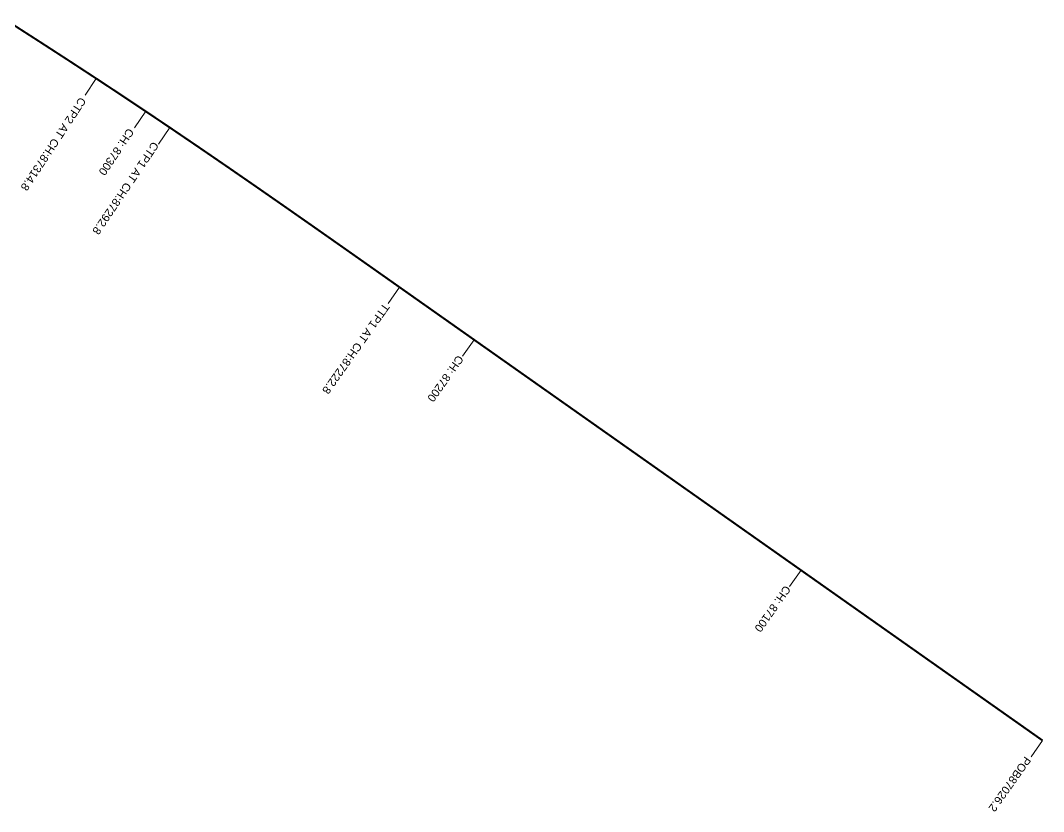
# Model space of a CAD drawing. Header units: metres. Extents: x 658484 to 662957, y 3366848 to 3369569.
# Drawn here: x 662326.9 to 662582.7, y 3366848.2 to 3367045.9 of the extents above; entities that cross this region are included whole.
import ezdxf

# ---------------------------------------------------------------- set-up
doc = ezdxf.new("R2010")
doc.units = ezdxf.units.M
doc.header["$MEASUREMENT"] = 0
for name, color, linetype, lineweight in [('NEW DFCC MAIN LINE - SHAMBHU - 05.03.2020$0$Cardinal_Leader', 7, 'Continuous', 0), ('NEW DFCC MAIN LINE - SHAMBHU - 05.03.2020$0$Proposed Alignment', 7, 'Continuous', 0), ('NEW DFCC MAIN LINE - SHAMBHU - 05.03.2020$0$Proposed Chainage', 7, 'Continuous', 0), ('NEW DFCC MAIN LINE - SHAMBHU - 05.03.2020$0$Proposed TPTC Chainages', 7, 'Continuous', 0)]:
    doc.layers.add(name, color=color, linetype=linetype, lineweight=lineweight)
doc.styles.add('NEW DFCC MAIN LINE - SHAMBHU - 05.03.2020$0$Style-Arial', font='arial.ttf')

msp = doc.modelspace()

# ---------------------------------------------------------------- linework, layer by layer
at = {"layer": 'NEW DFCC MAIN LINE - SHAMBHU - 05.03.2020$0$Cardinal_Leader', "color": 1, "linetype": 'Continuous', "lineweight": 0, "flags": 128}
for points in [[(662345.8892, 3367031.3477), (662343.1433, 3367027.1691)], [(662364.236, 3367019.1252), (662361.4378, 3367014.9815)], [(662421.7181, 3366979.1797), (662418.8375, 3366975.0929)], [(662582.407, 3366865.9168), (662579.5264, 3366861.83)]]:
    msp.add_lwpolyline(points, dxfattribs=at)
at = {"layer": 'NEW DFCC MAIN LINE - SHAMBHU - 05.03.2020$0$Proposed Alignment', "color": 1, "lineweight": 30, "const_width": 0.5, "flags": 128}
msp.add_lwpolyline([(662582.407, 3366865.9168), (662421.7181, 3366979.1797), (662414.5656, 3366984.2201), (662407.41, 3366989.2559), (662400.2482, 3366994.2828), (662393.0769, 3366999.2963), (662385.8931, 3367004.2918), (662378.6937, 3367009.2648), (662371.4757, 3367014.2108), (662364.236, 3367019.1252, 0.00314937), (662345.8892, 3367031.3477), (662338.5652, 3367036.1354), (662331.2204, 3367040.891), (662323.8578, 3367045.619)], format="xyb", dxfattribs=at)
at = {"layer": 'NEW DFCC MAIN LINE - SHAMBHU - 05.03.2020$0$Proposed Chainage', "color": 1, "linetype": 'Continuous', "lineweight": 0, "flags": 128}
for points in [[(662355.4544, 3367019.0043), (662358.2355, 3367023.1594)], [(662437.4483, 3366961.9749), (662440.329, 3366966.0617)], [(662519.1845, 3366904.3624), (662522.0651, 3366908.4492)]]:
    msp.add_lwpolyline(points, dxfattribs=at)

# ---------------------------------------------------------------- texts
at = {"layer": 'NEW DFCC MAIN LINE - SHAMBHU - 05.03.2020$0$Proposed Chainage', "color": 1, "lineweight": 0, "char_height": 2, "attachment_point": 4, "line_spacing_factor": 0.6, "style": 'NEW DFCC MAIN LINE - SHAMBHU - 05.03.2020$0$Style-Arial'}
for s, insert, rotation in [('CH: 87300', (662354.6108, 3367018.5725), 236.20472), ('CH: 87200', (662437.0134, 3366961.8172), 234.821583), ('CH: 87100', (662518.7951, 3366904.2743), 234.821583)]:
    msp.add_mtext(s, dxfattribs=dict(at, insert=insert, rotation=rotation))
at = {"layer": 'NEW DFCC MAIN LINE - SHAMBHU - 05.03.2020$0$Proposed TPTC Chainages', "color": 1, "lineweight": 0, "char_height": 2, "attachment_point": 4, "line_spacing_factor": 0.6, "style": 'NEW DFCC MAIN LINE - SHAMBHU - 05.03.2020$0$Style-Arial'}
for s, insert, rotation in [('CTP2 AT CH:87314.8', (662342.6147, 3367026.3283), 236.689767), ('CTP1 AT CH:87292.8', (662360.8043, 3367015.2022), 235.967988), ('TTP1 AT CH:87222.8', (662418.5106, 3366974.812), 234.821583), ('POB87026.2', (662578.8114, 3366861.5296), 234.821583)]:
    msp.add_mtext(s, dxfattribs=dict(at, insert=insert, rotation=rotation))

doc.saveas('drawing.dxf')
